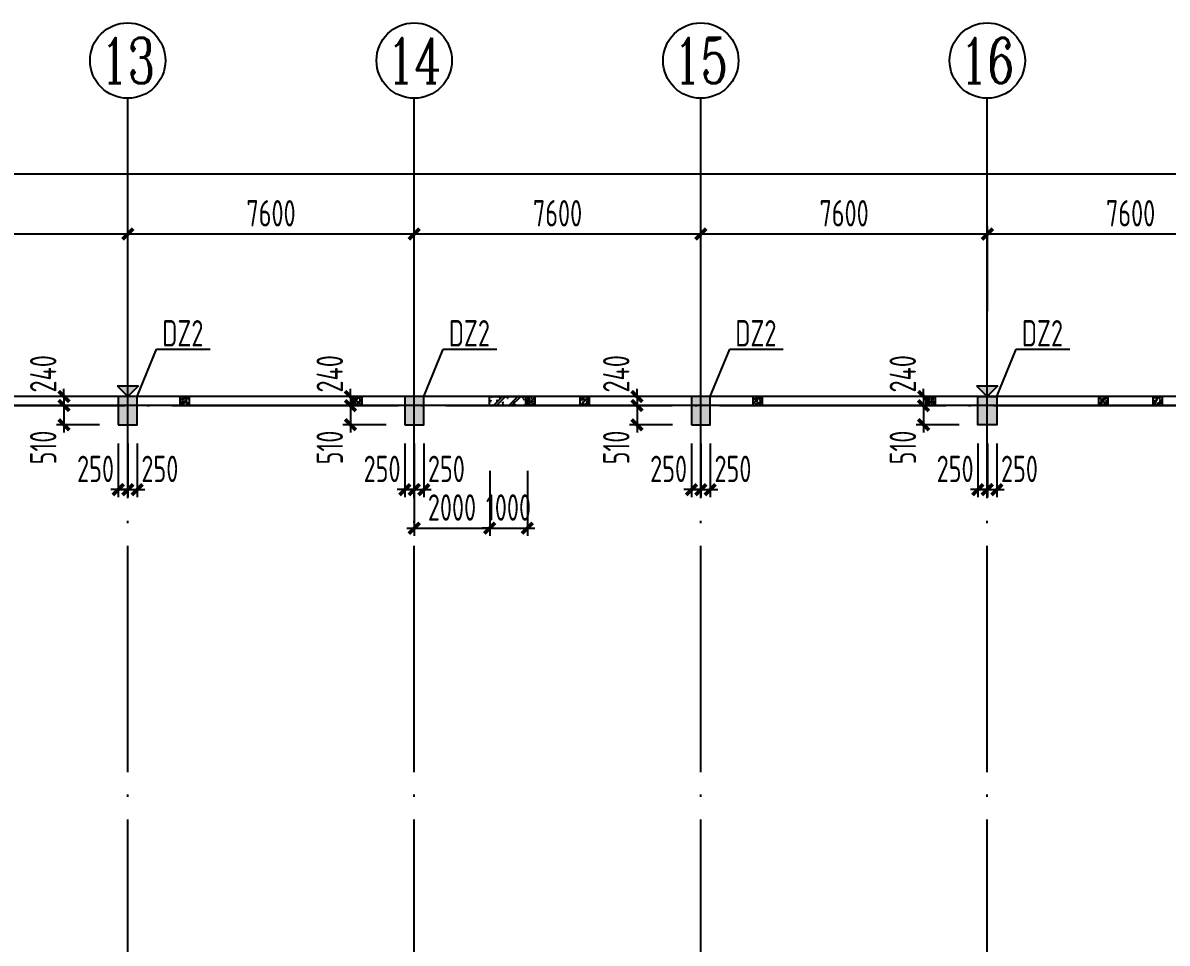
# Model space of a CAD drawing. Extents: x -3102990 to -851544, y -5293060 to -2540151.
# Drawn here: x -2287992 to -2272817, y -2646648 to -2634444 of the extents above; entities that cross this region are included whole.
import ezdxf
from ezdxf.enums import TextEntityAlignment as Align

# ---------------------------------------------------------------- set-up
doc = ezdxf.new("R2010")
doc.units = 0
doc.header["$LTSCALE"] = 1000
doc.header["$PDMODE"] = 1
doc.linetypes.add('DOTE', pattern=[2.42, 2, -0.2, 0.02, -0.2])
doc.layers.get('0').update_dxf_attribs({"linetype": 'CONTINUOUS'})
doc.layers.get('Defpoints').update_dxf_attribs({"linetype": 'CONTINUOUS'})
for name, color, linetype in [('AXIS', 253, 'DOTE'), ('BEAM_CON', 4, 'CONTINUOUS'), ('COLU', 7, 'CONTINUOUS'), ('DIM', 3, 'CONTINUOUS'), ('HATCH', 254, 'CONTINUOUS'), ('NUM', 7, 'CONTINUOUS'), ('TEXT', 7, 'CONTINUOUS')]:
    doc.layers.add(name, color=color, linetype=linetype)
doc.styles.add('TSSD_Axis', font='Complex.shx', dxfattribs={"width": 0.7, "bigfont": 'hztxt.shx'})
doc.styles.add('TSSD_Dimension', font='tssdeng.shx', dxfattribs={"width": 0.7, "bigfont": 'Hztxt.shx'})
doc.styles.add('TSSD_Rein', font='Tssdeng.shx', dxfattribs={"width": 0.75, "bigfont": 'hztxt.shx'})
doc.dimstyles.new('TSSD_200_100', dxfattribs={"dimtxt": 350, "dimasz": 100, "dimexe": 100, "dimexo": 250, "dimgap": 100, "dimtad": 1, "dimdec": 0, "dimlfac": 2, "dimzin": 0, "dimdsep": 46, "dimtxsty": 'TSSD_Dimension', "dimblk": 'ARCHTICK', "dimcen": 0, "dimdle": 100, "dimclrt": 7, "dimadec": 0, "dimazin": 0, "dimtfac": 1, "dimtdec": 0, "dimtix": 1, "dimtmove": 2, "dimatfit": 3, "dimfxl": 1, "dimtolj": 1, "dimtzin": 0, "dimarcsym": 0})

# ---------------------------------------------------------------- blocks, each defined once
blk = doc.blocks.new('ts_axno')
at = {"color": 0, "linetype": 'ByBlock', "lineweight": -2}
blk.add_circle((0, 0), 0.5, dxfattribs=at)
at = {"color": 0, "linetype": 'ByBlock', "lineweight": -2, "style": 'TSSD_Axis', "width": 0.7}
blk.add_attdef('A', text='', height=0.6, dxfattribs=at).set_placement((0, 0), align=Align.MIDDLE_CENTER)
blk = doc.blocks.new('_ArchTick')
at = {"color": 0, "const_width": 0.5}
blk.add_lwpolyline([(-0.71, -0.71), (0.71, 0.71)], dxfattribs=at)
blk = doc.blocks.new('*D1142')
at = {"layer": 'Defpoints', "color": 0, "ltscale": 1.5}
for p in [(-2275201, -2637244), (-2275201, -2638519), (-2271401, -2638519)]:
    blk.add_point(p, dxfattribs=at)
at = {"layer": 'DIM', "color": 0, "lineweight": -2, "ltscale": 1.5}
for p, q in [((-2271301, -2637244), (-2275301, -2637244)), ((-2275201, -2638269), (-2275201, -2637144)), ((-2271401, -2638269), (-2271401, -2637144))]:
    blk.add_line(p, q, dxfattribs=at)
at = {"layer": 'DIM', "color": 0, "lineweight": -2, "ltscale": 1.5, "xscale": 100, "yscale": 100, "zscale": 100, "rotation": 180}
blk.add_blockref('_ArchTick', (-2275201, -2637244), dxfattribs=at)
at = {"layer": 'DIM', "color": 0, "lineweight": -2, "ltscale": 1.5, "xscale": 100, "yscale": 100, "zscale": 100}
blk.add_blockref('_ArchTick', (-2271401, -2637244), dxfattribs=at)
at = {"layer": 'DIM', "color": 7, "ltscale": 1.5, "insert": (-2273301, -2636969), "char_height": 350, "attachment_point": 5, "style": 'TSSD_Dimension'}
blk.add_mtext('\\A1;7600', dxfattribs=at)
blk = doc.blocks.new('*D1143')
at = {"layer": 'Defpoints', "color": 0, "ltscale": 1.5}
for p in [(-2279001, -2637244), (-2279001, -2638519), (-2275201, -2638519)]:
    blk.add_point(p, dxfattribs=at)
at = {"layer": 'DIM', "color": 0, "lineweight": -2, "ltscale": 1.5}
for p, q in [((-2275101, -2637244), (-2279101, -2637244)), ((-2279001, -2638269), (-2279001, -2637144)), ((-2275201, -2638269), (-2275201, -2637144))]:
    blk.add_line(p, q, dxfattribs=at)
at = {"layer": 'DIM', "color": 0, "lineweight": -2, "ltscale": 1.5, "xscale": 100, "yscale": 100, "zscale": 100, "rotation": 180}
blk.add_blockref('_ArchTick', (-2279001, -2637244), dxfattribs=at)
at = {"layer": 'DIM', "color": 0, "lineweight": -2, "ltscale": 1.5, "xscale": 100, "yscale": 100, "zscale": 100}
blk.add_blockref('_ArchTick', (-2275201, -2637244), dxfattribs=at)
at = {"layer": 'DIM', "color": 7, "ltscale": 1.5, "insert": (-2277101, -2636969), "char_height": 350, "attachment_point": 5, "style": 'TSSD_Dimension'}
blk.add_mtext('\\A1;7600', dxfattribs=at)
blk = doc.blocks.new('*D1144')
at = {"layer": 'Defpoints', "color": 0, "ltscale": 1.5}
for p in [(-2282801, -2637244), (-2282801, -2638519), (-2279001, -2638519)]:
    blk.add_point(p, dxfattribs=at)
at = {"layer": 'DIM', "color": 0, "lineweight": -2, "ltscale": 1.5}
for p, q in [((-2278901, -2637244), (-2282901, -2637244)), ((-2282801, -2638269), (-2282801, -2637144)), ((-2279001, -2638269), (-2279001, -2637144))]:
    blk.add_line(p, q, dxfattribs=at)
at = {"layer": 'DIM', "color": 0, "lineweight": -2, "ltscale": 1.5, "xscale": 100, "yscale": 100, "zscale": 100, "rotation": 180}
blk.add_blockref('_ArchTick', (-2282801, -2637244), dxfattribs=at)
at = {"layer": 'DIM', "color": 0, "lineweight": -2, "ltscale": 1.5, "xscale": 100, "yscale": 100, "zscale": 100}
blk.add_blockref('_ArchTick', (-2279001, -2637244), dxfattribs=at)
at = {"layer": 'DIM', "color": 7, "ltscale": 1.5, "insert": (-2280901, -2636969), "char_height": 350, "attachment_point": 5, "style": 'TSSD_Dimension'}
blk.add_mtext('\\A1;7600', dxfattribs=at)
blk = doc.blocks.new('*D1145')
at = {"layer": 'Defpoints', "color": 0, "ltscale": 1.5}
for p in [(-2286601, -2637244), (-2286601, -2638519), (-2282801, -2638519)]:
    blk.add_point(p, dxfattribs=at)
at = {"layer": 'DIM', "color": 0, "lineweight": -2, "ltscale": 1.5}
for p, q in [((-2282701, -2637244), (-2286701, -2637244)), ((-2286601, -2638269), (-2286601, -2637144)), ((-2282801, -2638269), (-2282801, -2637144))]:
    blk.add_line(p, q, dxfattribs=at)
at = {"layer": 'DIM', "color": 0, "lineweight": -2, "ltscale": 1.5, "xscale": 100, "yscale": 100, "zscale": 100, "rotation": 180}
blk.add_blockref('_ArchTick', (-2286601, -2637244), dxfattribs=at)
at = {"layer": 'DIM', "color": 0, "lineweight": -2, "ltscale": 1.5, "xscale": 100, "yscale": 100, "zscale": 100}
blk.add_blockref('_ArchTick', (-2282801, -2637244), dxfattribs=at)
at = {"layer": 'DIM', "color": 7, "ltscale": 1.5, "insert": (-2284701, -2636969), "char_height": 350, "attachment_point": 5, "style": 'TSSD_Dimension'}
blk.add_mtext('\\A1;7600', dxfattribs=at)
blk = doc.blocks.new('*D1146')
at = {"layer": 'Defpoints', "color": 0, "ltscale": 1.5}
for p in [(-2290401, -2637244), (-2290401, -2638519), (-2286601, -2638519)]:
    blk.add_point(p, dxfattribs=at)
at = {"layer": 'DIM', "color": 0, "lineweight": -2, "ltscale": 1.5}
for p, q in [((-2286501, -2637244), (-2290501, -2637244)), ((-2290401, -2638269), (-2290401, -2637144)), ((-2286601, -2638269), (-2286601, -2637144))]:
    blk.add_line(p, q, dxfattribs=at)
at = {"layer": 'DIM', "color": 0, "lineweight": -2, "ltscale": 1.5, "xscale": 100, "yscale": 100, "zscale": 100, "rotation": 180}
blk.add_blockref('_ArchTick', (-2290401, -2637244), dxfattribs=at)
at = {"layer": 'DIM', "color": 0, "lineweight": -2, "ltscale": 1.5, "xscale": 100, "yscale": 100, "zscale": 100}
blk.add_blockref('_ArchTick', (-2286601, -2637244), dxfattribs=at)
at = {"layer": 'DIM', "color": 7, "ltscale": 1.5, "insert": (-2288501, -2636969), "char_height": 350, "attachment_point": 5, "style": 'TSSD_Dimension'}
blk.add_mtext('\\A1;7600', dxfattribs=at)
blk = doc.blocks.new('*D1158')
at = {"layer": 'Defpoints', "color": 0, "ltscale": 1.5}
for p in [(-2256201, -2636444), (-2332201, -2638519), (-2256201, -2638519)]:
    blk.add_point(p, dxfattribs=at)
at = {"layer": 'DIM', "color": 0, "lineweight": -2, "ltscale": 1.5}
for p, q in [((-2332201, -2638269), (-2332201, -2636344)), ((-2256201, -2638269), (-2256201, -2636344)), ((-2332301, -2636444), (-2256101, -2636444))]:
    blk.add_line(p, q, dxfattribs=at)
at = {"layer": 'DIM', "color": 0, "lineweight": -2, "ltscale": 1.5, "xscale": 100, "yscale": 100, "zscale": 100, "rotation": 180}
blk.add_blockref('_ArchTick', (-2332201, -2636444), dxfattribs=at)
at = {"layer": 'DIM', "color": 0, "lineweight": -2, "ltscale": 1.5, "xscale": 100, "yscale": 100, "zscale": 100}
blk.add_blockref('_ArchTick', (-2256201, -2636444), dxfattribs=at)
at = {"layer": 'DIM', "color": 7, "ltscale": 1.5, "insert": (-2294201, -2636169), "char_height": 350, "attachment_point": 5, "style": 'TSSD_Dimension'}
blk.add_mtext('\\A1;152000', dxfattribs=at)
blk = doc.blocks.new('*D1325')
at = {"layer": 'Defpoints', "color": 0, "ltscale": 1.5}
for p in [(-2287447, -2639519), (-2286726, -2639399), (-2286726, -2639519)]:
    blk.add_point(p, dxfattribs=at)
at = {"layer": 'DIM', "color": 0, "lineweight": -2, "ltscale": 1.5}
for p, q in [((-2287447, -2639399), (-2287447, -2639299)), ((-2286976, -2639399), (-2287547, -2639399)), ((-2286976, -2639519), (-2287547, -2639519)), ((-2287447, -2639399), (-2287447, -2639519)), ((-2287447, -2639519), (-2287447, -2639619))]:
    blk.add_line(p, q, dxfattribs=at)
at = {"layer": 'DIM', "color": 0, "lineweight": -2, "ltscale": 1.5, "xscale": 100, "yscale": 100, "zscale": 100}
for p, rotation in [((-2287447, -2639399), 270), ((-2287447, -2639519), 90)]:
    blk.add_blockref('_ArchTick', p, dxfattribs=dict(at, rotation=rotation))
at = {"layer": 'DIM', "color": 7, "ltscale": 1.5, "insert": (-2287722, -2639098), "char_height": 350, "attachment_point": 5, "rotation": 90, "style": 'TSSD_Dimension'}
blk.add_mtext('\\A1;240', dxfattribs=at)
blk = doc.blocks.new('*D1326')
at = {"layer": 'Defpoints', "color": 0, "ltscale": 1.5}
for p in [(-2286726, -2639519), (-2287447, -2639774), (-2286726, -2639774)]:
    blk.add_point(p, dxfattribs=at)
at = {"layer": 'DIM', "color": 0, "lineweight": -2, "ltscale": 1.5}
for p, q in [((-2286976, -2639519), (-2287547, -2639519)), ((-2287447, -2639419), (-2287447, -2639874)), ((-2286976, -2639774), (-2287547, -2639774))]:
    blk.add_line(p, q, dxfattribs=at)
at = {"layer": 'DIM', "color": 0, "lineweight": -2, "ltscale": 1.5, "xscale": 100, "yscale": 100, "zscale": 100}
for p, rotation in [((-2287447, -2639519), 90), ((-2287447, -2639774), 270)]:
    blk.add_blockref('_ArchTick', p, dxfattribs=dict(at, rotation=rotation))
at = {"layer": 'DIM', "color": 7, "ltscale": 1.5, "insert": (-2287722, -2640075), "char_height": 350, "attachment_point": 5, "rotation": 90, "style": 'TSSD_Dimension'}
blk.add_mtext('\\A1;510', dxfattribs=at)
blk = doc.blocks.new('*D1327')
at = {"layer": 'Defpoints', "color": 0, "ltscale": 1.5}
for p in [(-2286726, -2639774), (-2286601, -2639774), (-2286601, -2640634)]:
    blk.add_point(p, dxfattribs=at)
at = {"layer": 'DIM', "color": 0, "lineweight": -2, "ltscale": 1.5}
for p, q in [((-2286726, -2640024), (-2286726, -2640734)), ((-2286601, -2640024), (-2286601, -2640734)), ((-2286726, -2640634), (-2286826, -2640634)), ((-2286726, -2640634), (-2286601, -2640634)), ((-2286601, -2640634), (-2286501, -2640634))]:
    blk.add_line(p, q, dxfattribs=at)
at = {"layer": 'DIM', "color": 0, "lineweight": -2, "ltscale": 1.5, "xscale": 100, "yscale": 100, "zscale": 100}
blk.add_blockref('_ArchTick', (-2286726, -2640634), dxfattribs=at)
at = {"layer": 'DIM', "color": 0, "lineweight": -2, "ltscale": 1.5, "xscale": 100, "yscale": 100, "zscale": 100, "rotation": 180}
blk.add_blockref('_ArchTick', (-2286601, -2640634), dxfattribs=at)
at = {"layer": 'DIM', "color": 7, "ltscale": 1.5, "insert": (-2287028, -2640359), "char_height": 350, "attachment_point": 5, "style": 'TSSD_Dimension'}
blk.add_mtext('\\A1;250', dxfattribs=at)
blk = doc.blocks.new('*D1328')
at = {"layer": 'Defpoints', "color": 0, "ltscale": 1.5}
for p in [(-2286601, -2639774), (-2286476, -2639774), (-2286476, -2640634)]:
    blk.add_point(p, dxfattribs=at)
at = {"layer": 'DIM', "color": 0, "lineweight": -2, "ltscale": 1.5}
for p, q in [((-2286601, -2640024), (-2286601, -2640734)), ((-2286476, -2640024), (-2286476, -2640734)), ((-2286601, -2640634), (-2286701, -2640634)), ((-2286601, -2640634), (-2286476, -2640634)), ((-2286476, -2640634), (-2286376, -2640634))]:
    blk.add_line(p, q, dxfattribs=at)
at = {"layer": 'DIM', "color": 0, "lineweight": -2, "ltscale": 1.5, "xscale": 100, "yscale": 100, "zscale": 100}
blk.add_blockref('_ArchTick', (-2286601, -2640634), dxfattribs=at)
at = {"layer": 'DIM', "color": 0, "lineweight": -2, "ltscale": 1.5, "xscale": 100, "yscale": 100, "zscale": 100, "rotation": 180}
blk.add_blockref('_ArchTick', (-2286476, -2640634), dxfattribs=at)
at = {"layer": 'DIM', "color": 7, "ltscale": 1.5, "insert": (-2286175, -2640359), "char_height": 350, "attachment_point": 5, "style": 'TSSD_Dimension'}
blk.add_mtext('\\A1;250', dxfattribs=at)
blk = doc.blocks.new('*D1333')
at = {"layer": 'Defpoints', "color": 0, "ltscale": 1.5}
for p in [(-2283647, -2639519), (-2282926, -2639399), (-2282926, -2639519)]:
    blk.add_point(p, dxfattribs=at)
at = {"layer": 'DIM', "color": 0, "lineweight": -2, "ltscale": 1.5}
for p, q in [((-2283647, -2639399), (-2283647, -2639299)), ((-2283176, -2639399), (-2283747, -2639399)), ((-2283176, -2639519), (-2283747, -2639519)), ((-2283647, -2639399), (-2283647, -2639519)), ((-2283647, -2639519), (-2283647, -2639619))]:
    blk.add_line(p, q, dxfattribs=at)
at = {"layer": 'DIM', "color": 0, "lineweight": -2, "ltscale": 1.5, "xscale": 100, "yscale": 100, "zscale": 100}
for p, rotation in [((-2283647, -2639399), 270), ((-2283647, -2639519), 90)]:
    blk.add_blockref('_ArchTick', p, dxfattribs=dict(at, rotation=rotation))
at = {"layer": 'DIM', "color": 7, "ltscale": 1.5, "insert": (-2283922, -2639098), "char_height": 350, "attachment_point": 5, "rotation": 90, "style": 'TSSD_Dimension'}
blk.add_mtext('\\A1;240', dxfattribs=at)
blk = doc.blocks.new('*D1334')
at = {"layer": 'Defpoints', "color": 0, "ltscale": 1.5}
for p in [(-2282926, -2639519), (-2283647, -2639774), (-2282926, -2639774)]:
    blk.add_point(p, dxfattribs=at)
at = {"layer": 'DIM', "color": 0, "lineweight": -2, "ltscale": 1.5}
for p, q in [((-2283176, -2639519), (-2283747, -2639519)), ((-2283647, -2639419), (-2283647, -2639874)), ((-2283176, -2639774), (-2283747, -2639774))]:
    blk.add_line(p, q, dxfattribs=at)
at = {"layer": 'DIM', "color": 0, "lineweight": -2, "ltscale": 1.5, "xscale": 100, "yscale": 100, "zscale": 100}
for p, rotation in [((-2283647, -2639519), 90), ((-2283647, -2639774), 270)]:
    blk.add_blockref('_ArchTick', p, dxfattribs=dict(at, rotation=rotation))
at = {"layer": 'DIM', "color": 7, "ltscale": 1.5, "insert": (-2283922, -2640075), "char_height": 350, "attachment_point": 5, "rotation": 90, "style": 'TSSD_Dimension'}
blk.add_mtext('\\A1;510', dxfattribs=at)
blk = doc.blocks.new('*D1335')
at = {"layer": 'Defpoints', "color": 0, "ltscale": 1.5}
for p in [(-2282926, -2639774), (-2282801, -2639774), (-2282801, -2640634)]:
    blk.add_point(p, dxfattribs=at)
at = {"layer": 'DIM', "color": 0, "lineweight": -2, "ltscale": 1.5}
for p, q in [((-2282926, -2640024), (-2282926, -2640734)), ((-2282801, -2640024), (-2282801, -2640734)), ((-2282926, -2640634), (-2283026, -2640634)), ((-2282926, -2640634), (-2282801, -2640634)), ((-2282801, -2640634), (-2282701, -2640634))]:
    blk.add_line(p, q, dxfattribs=at)
at = {"layer": 'DIM', "color": 0, "lineweight": -2, "ltscale": 1.5, "xscale": 100, "yscale": 100, "zscale": 100}
blk.add_blockref('_ArchTick', (-2282926, -2640634), dxfattribs=at)
at = {"layer": 'DIM', "color": 0, "lineweight": -2, "ltscale": 1.5, "xscale": 100, "yscale": 100, "zscale": 100, "rotation": 180}
blk.add_blockref('_ArchTick', (-2282801, -2640634), dxfattribs=at)
at = {"layer": 'DIM', "color": 7, "ltscale": 1.5, "insert": (-2283228, -2640359), "char_height": 350, "attachment_point": 5, "style": 'TSSD_Dimension'}
blk.add_mtext('\\A1;250', dxfattribs=at)
blk = doc.blocks.new('*D1336')
at = {"layer": 'Defpoints', "color": 0, "ltscale": 1.5}
for p in [(-2282801, -2639774), (-2282676, -2639774), (-2282676, -2640634)]:
    blk.add_point(p, dxfattribs=at)
at = {"layer": 'DIM', "color": 0, "lineweight": -2, "ltscale": 1.5}
for p, q in [((-2282801, -2640024), (-2282801, -2640734)), ((-2282676, -2640024), (-2282676, -2640734)), ((-2282801, -2640634), (-2282901, -2640634)), ((-2282801, -2640634), (-2282676, -2640634)), ((-2282676, -2640634), (-2282576, -2640634))]:
    blk.add_line(p, q, dxfattribs=at)
at = {"layer": 'DIM', "color": 0, "lineweight": -2, "ltscale": 1.5, "xscale": 100, "yscale": 100, "zscale": 100}
blk.add_blockref('_ArchTick', (-2282801, -2640634), dxfattribs=at)
at = {"layer": 'DIM', "color": 0, "lineweight": -2, "ltscale": 1.5, "xscale": 100, "yscale": 100, "zscale": 100, "rotation": 180}
blk.add_blockref('_ArchTick', (-2282676, -2640634), dxfattribs=at)
at = {"layer": 'DIM', "color": 7, "ltscale": 1.5, "insert": (-2282375, -2640359), "char_height": 350, "attachment_point": 5, "style": 'TSSD_Dimension'}
blk.add_mtext('\\A1;250', dxfattribs=at)
blk = doc.blocks.new('*D1341')
at = {"layer": 'Defpoints', "color": 0, "ltscale": 1.5}
for p in [(-2279847, -2639519), (-2279126, -2639399), (-2279126, -2639519)]:
    blk.add_point(p, dxfattribs=at)
at = {"layer": 'DIM', "color": 0, "lineweight": -2, "ltscale": 1.5}
for p, q in [((-2279847, -2639399), (-2279847, -2639299)), ((-2279376, -2639399), (-2279947, -2639399)), ((-2279376, -2639519), (-2279947, -2639519)), ((-2279847, -2639399), (-2279847, -2639519)), ((-2279847, -2639519), (-2279847, -2639619))]:
    blk.add_line(p, q, dxfattribs=at)
at = {"layer": 'DIM', "color": 0, "lineweight": -2, "ltscale": 1.5, "xscale": 100, "yscale": 100, "zscale": 100}
for p, rotation in [((-2279847, -2639399), 270), ((-2279847, -2639519), 90)]:
    blk.add_blockref('_ArchTick', p, dxfattribs=dict(at, rotation=rotation))
at = {"layer": 'DIM', "color": 7, "ltscale": 1.5, "insert": (-2280122, -2639098), "char_height": 350, "attachment_point": 5, "rotation": 90, "style": 'TSSD_Dimension'}
blk.add_mtext('\\A1;240', dxfattribs=at)
blk = doc.blocks.new('*D1342')
at = {"layer": 'Defpoints', "color": 0, "ltscale": 1.5}
for p in [(-2279126, -2639519), (-2279847, -2639774), (-2279126, -2639774)]:
    blk.add_point(p, dxfattribs=at)
at = {"layer": 'DIM', "color": 0, "lineweight": -2, "ltscale": 1.5}
for p, q in [((-2279376, -2639519), (-2279947, -2639519)), ((-2279847, -2639419), (-2279847, -2639874)), ((-2279376, -2639774), (-2279947, -2639774))]:
    blk.add_line(p, q, dxfattribs=at)
at = {"layer": 'DIM', "color": 0, "lineweight": -2, "ltscale": 1.5, "xscale": 100, "yscale": 100, "zscale": 100}
for p, rotation in [((-2279847, -2639519), 90), ((-2279847, -2639774), 270)]:
    blk.add_blockref('_ArchTick', p, dxfattribs=dict(at, rotation=rotation))
at = {"layer": 'DIM', "color": 7, "ltscale": 1.5, "insert": (-2280122, -2640075), "char_height": 350, "attachment_point": 5, "rotation": 90, "style": 'TSSD_Dimension'}
blk.add_mtext('\\A1;510', dxfattribs=at)
blk = doc.blocks.new('*D1343')
at = {"layer": 'Defpoints', "color": 0, "ltscale": 1.5}
for p in [(-2279126, -2639774), (-2279001, -2639774), (-2279001, -2640634)]:
    blk.add_point(p, dxfattribs=at)
at = {"layer": 'DIM', "color": 0, "lineweight": -2, "ltscale": 1.5}
for p, q in [((-2279126, -2640024), (-2279126, -2640734)), ((-2279001, -2640024), (-2279001, -2640734)), ((-2279126, -2640634), (-2279226, -2640634)), ((-2279126, -2640634), (-2279001, -2640634)), ((-2279001, -2640634), (-2278901, -2640634))]:
    blk.add_line(p, q, dxfattribs=at)
at = {"layer": 'DIM', "color": 0, "lineweight": -2, "ltscale": 1.5, "xscale": 100, "yscale": 100, "zscale": 100}
blk.add_blockref('_ArchTick', (-2279126, -2640634), dxfattribs=at)
at = {"layer": 'DIM', "color": 0, "lineweight": -2, "ltscale": 1.5, "xscale": 100, "yscale": 100, "zscale": 100, "rotation": 180}
blk.add_blockref('_ArchTick', (-2279001, -2640634), dxfattribs=at)
at = {"layer": 'DIM', "color": 7, "ltscale": 1.5, "insert": (-2279428, -2640359), "char_height": 350, "attachment_point": 5, "style": 'TSSD_Dimension'}
blk.add_mtext('\\A1;250', dxfattribs=at)
blk = doc.blocks.new('*D1344')
at = {"layer": 'Defpoints', "color": 0, "ltscale": 1.5}
for p in [(-2279001, -2639774), (-2278876, -2639774), (-2278876, -2640634)]:
    blk.add_point(p, dxfattribs=at)
at = {"layer": 'DIM', "color": 0, "lineweight": -2, "ltscale": 1.5}
for p, q in [((-2279001, -2640024), (-2279001, -2640734)), ((-2278876, -2640024), (-2278876, -2640734)), ((-2279001, -2640634), (-2279101, -2640634)), ((-2279001, -2640634), (-2278876, -2640634)), ((-2278876, -2640634), (-2278776, -2640634))]:
    blk.add_line(p, q, dxfattribs=at)
at = {"layer": 'DIM', "color": 0, "lineweight": -2, "ltscale": 1.5, "xscale": 100, "yscale": 100, "zscale": 100}
blk.add_blockref('_ArchTick', (-2279001, -2640634), dxfattribs=at)
at = {"layer": 'DIM', "color": 0, "lineweight": -2, "ltscale": 1.5, "xscale": 100, "yscale": 100, "zscale": 100, "rotation": 180}
blk.add_blockref('_ArchTick', (-2278876, -2640634), dxfattribs=at)
at = {"layer": 'DIM', "color": 7, "ltscale": 1.5, "insert": (-2278575, -2640359), "char_height": 350, "attachment_point": 5, "style": 'TSSD_Dimension'}
blk.add_mtext('\\A1;250', dxfattribs=at)
blk = doc.blocks.new('*D1349')
at = {"layer": 'Defpoints', "color": 0, "ltscale": 1.5}
for p in [(-2276047, -2639519), (-2275326, -2639399), (-2275326, -2639519)]:
    blk.add_point(p, dxfattribs=at)
at = {"layer": 'DIM', "color": 0, "lineweight": -2, "ltscale": 1.5}
for p, q in [((-2276047, -2639399), (-2276047, -2639299)), ((-2275576, -2639399), (-2276147, -2639399)), ((-2275576, -2639519), (-2276147, -2639519)), ((-2276047, -2639399), (-2276047, -2639519)), ((-2276047, -2639519), (-2276047, -2639619))]:
    blk.add_line(p, q, dxfattribs=at)
at = {"layer": 'DIM', "color": 0, "lineweight": -2, "ltscale": 1.5, "xscale": 100, "yscale": 100, "zscale": 100}
for p, rotation in [((-2276047, -2639399), 270), ((-2276047, -2639519), 90)]:
    blk.add_blockref('_ArchTick', p, dxfattribs=dict(at, rotation=rotation))
at = {"layer": 'DIM', "color": 7, "ltscale": 1.5, "insert": (-2276322, -2639098), "char_height": 350, "attachment_point": 5, "rotation": 90, "style": 'TSSD_Dimension'}
blk.add_mtext('\\A1;240', dxfattribs=at)
blk = doc.blocks.new('*D1350')
at = {"layer": 'Defpoints', "color": 0, "ltscale": 1.5}
for p in [(-2275326, -2639519), (-2276047, -2639774), (-2275326, -2639774)]:
    blk.add_point(p, dxfattribs=at)
at = {"layer": 'DIM', "color": 0, "lineweight": -2, "ltscale": 1.5}
for p, q in [((-2275576, -2639519), (-2276147, -2639519)), ((-2276047, -2639419), (-2276047, -2639874)), ((-2275576, -2639774), (-2276147, -2639774))]:
    blk.add_line(p, q, dxfattribs=at)
at = {"layer": 'DIM', "color": 0, "lineweight": -2, "ltscale": 1.5, "xscale": 100, "yscale": 100, "zscale": 100}
for p, rotation in [((-2276047, -2639519), 90), ((-2276047, -2639774), 270)]:
    blk.add_blockref('_ArchTick', p, dxfattribs=dict(at, rotation=rotation))
at = {"layer": 'DIM', "color": 7, "ltscale": 1.5, "insert": (-2276322, -2640075), "char_height": 350, "attachment_point": 5, "rotation": 90, "style": 'TSSD_Dimension'}
blk.add_mtext('\\A1;510', dxfattribs=at)
blk = doc.blocks.new('*D1351')
at = {"layer": 'Defpoints', "color": 0, "ltscale": 1.5}
for p in [(-2275326, -2639774), (-2275201, -2639774), (-2275201, -2640634)]:
    blk.add_point(p, dxfattribs=at)
at = {"layer": 'DIM', "color": 0, "lineweight": -2, "ltscale": 1.5}
for p, q in [((-2275326, -2640024), (-2275326, -2640734)), ((-2275201, -2640024), (-2275201, -2640734)), ((-2275326, -2640634), (-2275426, -2640634)), ((-2275326, -2640634), (-2275201, -2640634)), ((-2275201, -2640634), (-2275101, -2640634))]:
    blk.add_line(p, q, dxfattribs=at)
at = {"layer": 'DIM', "color": 0, "lineweight": -2, "ltscale": 1.5, "xscale": 100, "yscale": 100, "zscale": 100}
blk.add_blockref('_ArchTick', (-2275326, -2640634), dxfattribs=at)
at = {"layer": 'DIM', "color": 0, "lineweight": -2, "ltscale": 1.5, "xscale": 100, "yscale": 100, "zscale": 100, "rotation": 180}
blk.add_blockref('_ArchTick', (-2275201, -2640634), dxfattribs=at)
at = {"layer": 'DIM', "color": 7, "ltscale": 1.5, "insert": (-2275628, -2640359), "char_height": 350, "attachment_point": 5, "style": 'TSSD_Dimension'}
blk.add_mtext('\\A1;250', dxfattribs=at)
blk = doc.blocks.new('*D1352')
at = {"layer": 'Defpoints', "color": 0, "ltscale": 1.5}
for p in [(-2275201, -2639774), (-2275076, -2639774), (-2275076, -2640634)]:
    blk.add_point(p, dxfattribs=at)
at = {"layer": 'DIM', "color": 0, "lineweight": -2, "ltscale": 1.5}
for p, q in [((-2275201, -2640024), (-2275201, -2640734)), ((-2275076, -2640024), (-2275076, -2640734)), ((-2275201, -2640634), (-2275301, -2640634)), ((-2275201, -2640634), (-2275076, -2640634)), ((-2275076, -2640634), (-2274976, -2640634))]:
    blk.add_line(p, q, dxfattribs=at)
at = {"layer": 'DIM', "color": 0, "lineweight": -2, "ltscale": 1.5, "xscale": 100, "yscale": 100, "zscale": 100}
blk.add_blockref('_ArchTick', (-2275201, -2640634), dxfattribs=at)
at = {"layer": 'DIM', "color": 0, "lineweight": -2, "ltscale": 1.5, "xscale": 100, "yscale": 100, "zscale": 100, "rotation": 180}
blk.add_blockref('_ArchTick', (-2275076, -2640634), dxfattribs=at)
at = {"layer": 'DIM', "color": 7, "ltscale": 1.5, "insert": (-2274775, -2640359), "char_height": 350, "attachment_point": 5, "style": 'TSSD_Dimension'}
blk.add_mtext('\\A1;250', dxfattribs=at)
blk = doc.blocks.new('*D2325')
at = {"layer": 'Defpoints', "color": 0, "ltscale": 1.5}
for p in [(-2282801, -2640136), (-2281801, -2640136), (-2281801, -2641146)]:
    blk.add_point(p, dxfattribs=at)
at = {"layer": 'DIM', "color": 0, "lineweight": -2, "ltscale": 1.5}
for p, q in [((-2282801, -2640386), (-2282801, -2641246)), ((-2281801, -2640386), (-2281801, -2641246)), ((-2282901, -2641146), (-2281701, -2641146))]:
    blk.add_line(p, q, dxfattribs=at)
at = {"layer": 'DIM', "color": 0, "lineweight": -2, "ltscale": 1.5, "xscale": 100, "yscale": 100, "zscale": 100, "rotation": 180}
blk.add_blockref('_ArchTick', (-2282801, -2641146), dxfattribs=at)
at = {"layer": 'DIM', "color": 0, "lineweight": -2, "ltscale": 1.5, "xscale": 100, "yscale": 100, "zscale": 100}
blk.add_blockref('_ArchTick', (-2281801, -2641146), dxfattribs=at)
at = {"layer": 'DIM', "color": 7, "ltscale": 1.5, "insert": (-2282301, -2640871), "char_height": 350, "attachment_point": 5, "style": 'TSSD_Dimension'}
blk.add_mtext('\\A1;2000', dxfattribs=at)
blk = doc.blocks.new('*D2326')
at = {"layer": 'Defpoints', "color": 0, "ltscale": 1.5}
for p in [(-2281801, -2640136), (-2281301, -2640136), (-2281301, -2641146)]:
    blk.add_point(p, dxfattribs=at)
at = {"layer": 'DIM', "color": 0, "lineweight": -2, "ltscale": 1.5}
for p, q in [((-2281801, -2640386), (-2281801, -2641246)), ((-2281301, -2640386), (-2281301, -2641246)), ((-2281801, -2641146), (-2281901, -2641146)), ((-2281801, -2641146), (-2281301, -2641146)), ((-2281301, -2641146), (-2281201, -2641146))]:
    blk.add_line(p, q, dxfattribs=at)
at = {"layer": 'DIM', "color": 0, "lineweight": -2, "ltscale": 1.5, "xscale": 100, "yscale": 100, "zscale": 100}
blk.add_blockref('_ArchTick', (-2281801, -2641146), dxfattribs=at)
at = {"layer": 'DIM', "color": 0, "lineweight": -2, "ltscale": 1.5, "xscale": 100, "yscale": 100, "zscale": 100, "rotation": 180}
blk.add_blockref('_ArchTick', (-2281301, -2641146), dxfattribs=at)
at = {"layer": 'DIM', "color": 7, "ltscale": 1.5, "insert": (-2281551, -2640871), "char_height": 350, "attachment_point": 5, "style": 'TSSD_Dimension'}
blk.add_mtext('\\A1;1000', dxfattribs=at)
blk = doc.blocks.new('A$C728275D6')
at = {"ltscale": 1.5}
blk.add_hatch(color=256, dxfattribs=at).paths.add_polyline_path([(-153, 49), (130, 49), (-11, -92)])
for p, q in [((-153, 49), (-11, -92)), ((-153, 49), (130, 49)), ((130, 49), (-11, -92))]:
    blk.add_line(p, q, dxfattribs=at)
blk = doc.blocks.new('A$C08C432BE')
at = {"layer": 'HATCH', "ltscale": 1.5}
h = blk.add_hatch(dxfattribs=at)
h.set_pattern_fill('ARMORED', color=256, scale=10, style=0)
h.set_pattern_definition([(50, (2321063.67, 2681626.08), (71.7260183, -6.2752135), [7.5, -82.5]), (355, (2321063.67, 2681626.08), (-13.8751334, 75.2192134), [6, -66]), (100.4514, (2321069.646, 2681625.554), (57.8509382, 68.9439542), [6.374019, -70.1142112]), (46.1842, (2321063.67, 2681646.08), (106.7241049, -16.5519014), [11.25, -123.75]), (96.6356, (2321072.56, 2681644.7), (93.4662706, 97.411787), [9.5610288, -105.1713]), (351.1842, (2321063.67, 2681646.08), (93.4661945, 97.41186), [9, -99]), (21, (2321073.67, 2681641.08), (59.6907052, -40.2618891), [7.5, -82.5]), (326, (2321073.67, 2681641.08), (24.3315332, 72.5150045), [6, -66]), (71.4514, (2321078.64, 2681637.72), (84.0222629, 32.2530497), [6.374019, -70.1142112]), (37.5, (2321063.669, 2681626.077), (1.21598553, 33.28938538), [0, -65.2, 0, -67, 0, -66.25]), (7.5, (2321063.67, 2681626.077), (26.30695374, 39.4411712), [0, -38.2, 0, -63.7, 0, -25.25]), (327.5, (2321041.369, 2681626.077), (53.38224362, -2.25548717), [0, -25, 0, -78, 0, -103.5]), (317.5, (2321031.37, 2681626.077), (58.31861693, 10.01049823), [0, -32.5, 0, -51.8, 0, -73.5]), (45, (2321063.67, 2681626.077), (-35.35533906, 35.35533906), [])])
h.paths.add_polyline_path([(-79, 92), (41, 92), (41, -28), (-79, -28)])
at = {"layer": 'COLU'}
blk.add_lwpolyline([(-79, 92), (41, 92), (41, -28), (-79, -28)], close=True, dxfattribs=at)

msp = doc.modelspace()

# ---------------------------------------------------------------- hatches: boundary and pattern name
at = {"layer": 'COLU', "ltscale": 1.5}
h = msp.add_hatch(color=256, dxfattribs=at)
h.paths.add_polyline_path([(-2256081.43, -2641356.35), (-2256456.43, -2641356.35), (-2256456.43, -2641581.35), (-2256081.43, -2641581.35)])
h.paths.add_polyline_path([(-2256081.43, -2645656.35), (-2256456.43, -2645656.35), (-2256456.43, -2645881.35), (-2256081.43, -2645881.35)])
h.paths.add_polyline_path([(-2256081.43, -2639773.85), (-2256381.43, -2639773.85), (-2256381.43, -2639398.85), (-2256081.43, -2639398.85)])
h.paths.add_polyline_path([(-2256081.43, -2649956.35), (-2256456.43, -2649956.35), (-2256456.43, -2650181.35), (-2256081.43, -2650181.35)])
h.paths.add_polyline_path([(-2256081.43, -2654013.85), (-2256381.43, -2654013.85), (-2256381.43, -2654388.85), (-2256081.43, -2654388.85)])
h.paths.add_polyline_path([(-2275326.43, -2654013.85), (-2275076.43, -2654013.85), (-2275076.43, -2654388.85), (-2275326.43, -2654388.85)])
h.paths.add_polyline_path([(-2259526.43, -2639773.85), (-2259276.43, -2639773.85), (-2259276.43, -2639398.85), (-2259526.43, -2639398.85)])
h.paths.add_polyline_path([(-2259526.43, -2654013.85), (-2259276.43, -2654013.85), (-2259276.43, -2654388.85), (-2259526.43, -2654388.85)])
h.paths.add_polyline_path([(-2263926.43, -2639773.85), (-2263676.43, -2639773.85), (-2263676.43, -2639398.85), (-2263926.43, -2639398.85)])
h.paths.add_polyline_path([(-2263926.43, -2654013.85), (-2263676.43, -2654013.85), (-2263676.43, -2654388.85), (-2263926.43, -2654388.85)])
h.paths.add_polyline_path([(-2267726.43, -2639773.85), (-2267476.43, -2639773.85), (-2267476.43, -2639398.85), (-2267726.43, -2639398.85)])
h.paths.add_polyline_path([(-2267726.43, -2654013.85), (-2267476.43, -2654013.85), (-2267476.43, -2654388.85), (-2267726.43, -2654388.85)])
h.paths.add_polyline_path([(-2271526.43, -2639773.85), (-2271276.43, -2639773.85), (-2271276.43, -2639398.85), (-2271526.43, -2639398.85)])
h.paths.add_polyline_path([(-2271526.43, -2654013.85), (-2271276.43, -2654013.85), (-2271276.43, -2654388.85), (-2271526.43, -2654388.85)])
h.paths.add_polyline_path([(-2275326.43, -2639398.85), (-2275076.43, -2639398.85), (-2275076.43, -2639773.85), (-2275326.43, -2639773.85)])
h.paths.add_polyline_path([(-2279126.43, -2639773.85), (-2278876.43, -2639773.85), (-2278876.43, -2639398.85), (-2279126.43, -2639398.85)])
h.paths.add_polyline_path([(-2279126.43, -2654013.85), (-2278876.43, -2654013.85), (-2278876.43, -2654388.85), (-2279126.43, -2654388.85)])
h.paths.add_polyline_path([(-2282926.43, -2639773.85), (-2282676.43, -2639773.85), (-2282676.43, -2639398.85), (-2282926.43, -2639398.85)])
h.paths.add_polyline_path([(-2282926.43, -2654013.85), (-2282676.43, -2654013.85), (-2282676.43, -2654388.85), (-2282926.43, -2654388.85)])
h.paths.add_polyline_path([(-2286726.43, -2639773.85), (-2286476.43, -2639773.85), (-2286476.43, -2639398.85), (-2286726.43, -2639398.85)])
h.paths.add_polyline_path([(-2286726.43, -2654013.85), (-2286476.43, -2654013.85), (-2286476.43, -2654388.85), (-2286726.43, -2654388.85)])
h.paths.add_polyline_path([(-2290526.43, -2639773.85), (-2290276.43, -2639773.85), (-2290276.43, -2639398.85), (-2290526.43, -2639398.85)])
h.paths.add_polyline_path([(-2290526.43, -2654013.85), (-2290276.43, -2654013.85), (-2290276.43, -2654388.85), (-2290526.43, -2654388.85)])
h.paths.add_polyline_path([(-2294326.43, -2639773.85), (-2294076.43, -2639773.85), (-2294076.43, -2639398.85), (-2294326.43, -2639398.85)])
h.paths.add_polyline_path([(-2294326.43, -2654013.85), (-2294076.43, -2654013.85), (-2294076.43, -2654388.85), (-2294326.43, -2654388.85)])
h.paths.add_polyline_path([(-2298126.43, -2639773.85), (-2297876.43, -2639773.85), (-2297876.43, -2639398.85), (-2298126.43, -2639398.85)])
h.paths.add_polyline_path([(-2298126.43, -2654013.85), (-2297876.43, -2654013.85), (-2297876.43, -2654388.85), (-2298126.43, -2654388.85)])
h.paths.add_polyline_path([(-2301926.43, -2639773.85), (-2301676.43, -2639773.85), (-2301676.43, -2639398.85), (-2301926.43, -2639398.85)])
h.paths.add_polyline_path([(-2301926.43, -2654013.85), (-2301676.43, -2654013.85), (-2301676.43, -2654388.85), (-2301926.43, -2654388.85)])
h.paths.add_polyline_path([(-2305726.43, -2639773.85), (-2305476.43, -2639773.85), (-2305476.43, -2639398.85), (-2305726.43, -2639398.85)])
h.paths.add_polyline_path([(-2305726.43, -2654013.85), (-2305476.43, -2654013.85), (-2305476.43, -2654388.85), (-2305726.43, -2654388.85)])
h.paths.add_polyline_path([(-2309526.43, -2639773.85), (-2309276.43, -2639773.85), (-2309276.43, -2639398.85), (-2309526.43, -2639398.85)])
h.paths.add_polyline_path([(-2309526.43, -2654013.85), (-2309276.43, -2654013.85), (-2309276.43, -2654388.85), (-2309526.43, -2654388.85)])
h.paths.add_polyline_path([(-2313326.43, -2639773.85), (-2313076.43, -2639773.85), (-2313076.43, -2639398.85), (-2313326.43, -2639398.85)])
h.paths.add_polyline_path([(-2313326.43, -2654013.85), (-2313076.43, -2654013.85), (-2313076.43, -2654388.85), (-2313326.43, -2654388.85)])
h.paths.add_polyline_path([(-2317126.43, -2639773.85), (-2316876.43, -2639773.85), (-2316876.43, -2639398.85), (-2317126.43, -2639398.85)])
h.paths.add_polyline_path([(-2317126.43, -2654013.85), (-2316876.43, -2654013.85), (-2316876.43, -2654388.85), (-2317126.43, -2654388.85)])
h.paths.add_polyline_path([(-2320926.43, -2639773.85), (-2320676.43, -2639773.85), (-2320676.43, -2639398.85), (-2320926.43, -2639398.85)])
h.paths.add_polyline_path([(-2320926.43, -2654013.85), (-2320676.43, -2654013.85), (-2320676.43, -2654388.85), (-2320926.43, -2654388.85)])
h.paths.add_polyline_path([(-2324726.43, -2639773.85), (-2324476.43, -2639773.85), (-2324476.43, -2639398.85), (-2324726.43, -2639398.85)])
h.paths.add_polyline_path([(-2324726.43, -2654013.85), (-2324476.43, -2654013.85), (-2324476.43, -2654388.85), (-2324726.43, -2654388.85)])
h.paths.add_polyline_path([(-2328526.43, -2639773.85), (-2328276.43, -2639773.85), (-2328276.43, -2639398.85), (-2328526.43, -2639398.85)])
h.paths.add_polyline_path([(-2328526.43, -2654013.85), (-2328276.43, -2654013.85), (-2328276.43, -2654388.85), (-2328526.43, -2654388.85)])
at = {"layer": 'HATCH', "ltscale": 1.5}
h = msp.add_hatch(dxfattribs=at)
h.set_pattern_fill('SECOND_CONCRETE', color=256, scale=15, style=0)
h.set_pattern_definition([(50, (26600, 0), (107.5890274, -9.4128202), [11.25, -123.75]), (355, (26600, 0), (-20.8127, 112.82882), [9, -99]), (100.4514, (26608.97, -0.78), (86.7764073, 103.4159313), [9.5610285, -105.1713168]), (46.1842, (26600, 30), (160.0861573, -24.827852), [16.875, -185.625]), (96.6356, (26613.34, 27.93), (140.199406, 146.1176806), [14.341543, -157.75695]), (351.1842, (26600, 30), (140.199292, 146.11779), [13.5, -148.5]), (21, (26615, 22.5), (89.5360578, -60.3928336), [11.25, -123.75]), (326, (26615, 22.5), (36.4972998, 108.7725068), [9, -99]), (71.4514, (26622.46, 17.47), (126.0333943, 48.3795745), [9.5610285, -105.1713168]), (45, (26600, 0), (-101.0278814, 101.0278814), []), (45, (26637.35, 0), (-101.0278814, 101.0278814), [])])
h.paths.add_polyline_path([(-2281801.43, -2639398.85), (-2281301.43, -2639398.85), (-2281301.43, -2639518.85), (-2281801.43, -2639518.85)])

# ---------------------------------------------------------------- linework, layer by layer
at = {"layer": 'AXIS', "ltscale": 1.5}
for p, q in [((-2286601.43, -2655268.85), (-2286601.43, -2638518.85)), ((-2282801.43, -2655268.85), (-2282801.43, -2638518.85)), ((-2279001.43, -2655268.85), (-2279001.43, -2638518.85)), ((-2275201.43, -2655268.85), (-2275201.43, -2638518.85)), ((-2333201.43, -2639518.85), (-2255201.43, -2639518.85))]:
    msp.add_line(p, q, dxfattribs=at)
at = {"layer": 'BEAM_CON'}
for points in [[(-2331971.43, -2654388.85), (-2256081.43, -2654388.85), (-2256081.43, -2639398.85), (-2331971.43, -2639398.85)], [(-2331971.43, -2654268.85), (-2256201.43, -2654268.85), (-2256201.43, -2639518.85), (-2331971.43, -2639518.85)]]:
    msp.add_lwpolyline(points, dxfattribs=at)
at = {"layer": 'COLU', "ltscale": 1.5}
for points in [[(-2286726.43, -2639773.85), (-2286476.43, -2639773.85), (-2286476.43, -2639398.85), (-2286726.43, -2639398.85)], [(-2282926.43, -2639773.85), (-2282676.43, -2639773.85), (-2282676.43, -2639398.85), (-2282926.43, -2639398.85)], [(-2279126.43, -2639773.85), (-2278876.43, -2639773.85), (-2278876.43, -2639398.85), (-2279126.43, -2639398.85)], [(-2275326.43, -2639398.85), (-2275076.43, -2639398.85), (-2275076.43, -2639773.85), (-2275326.43, -2639773.85)]]:
    msp.add_lwpolyline(points, close=True, dxfattribs=at)
at = {"layer": 'COLU'}
msp.add_lwpolyline([(-2281801.43, -2639398.85), (-2281301.43, -2639398.85), (-2281301.43, -2639518.85), (-2281801.43, -2639518.85)], close=True, dxfattribs=at)
at = {"layer": 'NUM', "ltscale": 1.5}
for p, q in [((-2286601.43, -2638518.85), (-2286601.43, -2635443.85)), ((-2282801.43, -2638518.85), (-2282801.43, -2635443.85)), ((-2279001.43, -2638518.85), (-2279001.43, -2635443.85)), ((-2275201.43, -2638518.85), (-2275201.43, -2635443.85))]:
    msp.add_line(p, q, dxfattribs=at)
at = {"layer": 'NUM'}
for p, q in [((-2286476.43, -2639398.85), (-2286217.61, -2638770.25)), ((-2286217.61, -2638770.25), (-2285508.15, -2638770.25)), ((-2282676.43, -2639398.85), (-2282417.61, -2638770.25)), ((-2282417.61, -2638770.25), (-2281708.15, -2638770.25)), ((-2278876.43, -2639398.85), (-2278617.61, -2638770.25)), ((-2278617.61, -2638770.25), (-2277908.15, -2638770.25)), ((-2275076.43, -2639398.85), (-2274817.61, -2638770.25)), ((-2274817.61, -2638770.25), (-2274108.15, -2638770.25))]:
    msp.add_line(p, q, dxfattribs=at)

# ---------------------------------------------------------------- block references
at = {"ltscale": 1.5}
for name, p in [('A$C728275D6', (-2286590.08, -2639306.44)), ('A$C728275D6', (-2275190.08, -2639306.44)), ('A$C08C432BE', (-2285828.8, -2639491.29)), ('A$C08C432BE', (-2283535.47, -2639491.29)), ('A$C08C432BE', (-2281242.13, -2639491.29)), ('A$C08C432BE', (-2280522.13, -2639491.29)), ('A$C08C432BE', (-2278228.8, -2639491.29)), ('A$C08C432BE', (-2275935.47, -2639491.29)), ('A$C08C432BE', (-2273642.13, -2639491.29)), ('A$C08C432BE', (-2272922.13, -2639491.29))]:
    msp.add_blockref(name, p, dxfattribs=at)
at = {"layer": 'NUM'}
ref = msp.add_blockref('ts_axno', (-2286601.43, -2634943.85), dxfattribs=dict(at, xscale=1000, yscale=1000, zscale=1000))
ref.add_attrib('13', '13', dxfattribs={"height": 600, "style": 'TSSD_Axis', "width": 0.7}).set_placement((-2286601.43, -2634943.85), align=Align.MIDDLE_CENTER)
ref = msp.add_blockref('ts_axno', (-2282801.43, -2634943.85), dxfattribs=dict(at, xscale=1000, yscale=1000, zscale=1000))
ref.add_attrib('14', '14', dxfattribs={"height": 600, "style": 'TSSD_Axis', "width": 0.7}).set_placement((-2282801.43, -2634943.85), align=Align.MIDDLE_CENTER)
ref = msp.add_blockref('ts_axno', (-2279001.43, -2634943.85), dxfattribs=dict(at, xscale=1000, yscale=1000, zscale=1000))
ref.add_attrib('15', '15', dxfattribs={"height": 600, "style": 'TSSD_Axis', "width": 0.7}).set_placement((-2279001.43, -2634943.85), align=Align.MIDDLE_CENTER)
ref = msp.add_blockref('ts_axno', (-2275201.43, -2634943.85), dxfattribs=dict(at, xscale=1000, yscale=1000, zscale=1000))
ref.add_attrib('16', '16', dxfattribs={"height": 600, "style": 'TSSD_Axis', "width": 0.7}).set_placement((-2275201.43, -2634943.85), align=Align.MIDDLE_CENTER)

# ---------------------------------------------------------------- texts
at = {"layer": 'TEXT', "style": 'TSSD_Rein', "width": 0.7}
for p in [(-2286143.43, -2638735.24), (-2282343.43, -2638735.24), (-2278543.43, -2638735.24), (-2274743.43, -2638735.24)]:
    msp.add_text('DZ2', height=350, dxfattribs=at).set_placement(p)

# ---------------------------------------------------------------- dimensions: what is measured, and where the dimension line sits
at = {"layer": 'DIM', "ltscale": 1.5}
for base, p1, p2, picture, middle in [((-2256201.43, -2636443.85), (-2332201.43, -2638518.85), (-2256201.43, -2638518.85), '*D1158', (-2294201.43, -2636168.85)), ((-2290401.43, -2637243.85), (-2286601.43, -2638518.85), (-2290401.43, -2638518.85), '*D1146', (-2288501.43, -2636968.85)), ((-2286601.43, -2637243.85), (-2282801.43, -2638518.85), (-2286601.43, -2638518.85), '*D1145', (-2284701.43, -2636968.85)), ((-2282801.43, -2637243.85), (-2279001.43, -2638518.85), (-2282801.43, -2638518.85), '*D1144', (-2280901.43, -2636968.85)), ((-2279001.43, -2637243.85), (-2275201.43, -2638518.85), (-2279001.43, -2638518.85), '*D1143', (-2277101.43, -2636968.85)), ((-2275201.43, -2637243.85), (-2271401.43, -2638518.85), (-2275201.43, -2638518.85), '*D1142', (-2273301.43, -2636968.85)), ((-2281801.43, -2641145.59), (-2282801.43, -2640136), (-2281801.43, -2640136), '*D2325', (-2282301.43, -2640870.59)), ((-2281301.43, -2641145.59), (-2281801.43, -2640136), (-2281301.43, -2640136), '*D2326', (-2281551.43, -2640870.59))]:
    dim = msp.add_linear_dim(base=base, p1=p1, p2=p2, dimstyle='TSSD_200_100', dxfattribs=at)
    dim.commit()
    dim.dimension.update_dxf_attribs({"geometry": picture, "text_midpoint": middle})
for base, p1, p2, picture, middle in [((-2287447.42, -2639518.85), (-2286726.43, -2639398.85), (-2286726.43, -2639518.85), '*D1325', (-2287722.42, -2639097.76)), ((-2283647.42, -2639518.85), (-2282926.43, -2639398.85), (-2282926.43, -2639518.85), '*D1333', (-2283922.42, -2639097.76)), ((-2279847.42, -2639518.85), (-2279126.43, -2639398.85), (-2279126.43, -2639518.85), '*D1341', (-2280122.42, -2639097.76)), ((-2276047.42, -2639518.85), (-2275326.43, -2639398.85), (-2275326.43, -2639518.85), '*D1349', (-2276322.42, -2639097.76)), ((-2287447.42, -2639773.85), (-2286726.43, -2639518.85), (-2286726.43, -2639773.85), '*D1326', (-2287722.42, -2640074.94)), ((-2283647.42, -2639773.85), (-2282926.43, -2639518.85), (-2282926.43, -2639773.85), '*D1334', (-2283922.42, -2640074.94)), ((-2279847.42, -2639773.85), (-2279126.43, -2639518.85), (-2279126.43, -2639773.85), '*D1342', (-2280122.42, -2640074.94)), ((-2276047.42, -2639773.85), (-2275326.43, -2639518.85), (-2275326.43, -2639773.85), '*D1350', (-2276322.42, -2640074.94))]:
    dim = msp.add_linear_dim(base=base, p1=p1, p2=p2, angle=270, dimstyle='TSSD_200_100', dxfattribs=at)
    dim.commit()
    dim.dimension.update_dxf_attribs({"geometry": picture, "text_midpoint": middle, "dimtype": 160})
for base, p1, p2, picture, middle in [((-2286601.43, -2640633.52), (-2286726.43, -2639773.85), (-2286601.43, -2639773.85), '*D1327', (-2287027.52, -2640358.52)), ((-2286476.43, -2640633.52), (-2286601.43, -2639773.85), (-2286476.43, -2639773.85), '*D1328', (-2286175.34, -2640358.52)), ((-2282801.43, -2640633.52), (-2282926.43, -2639773.85), (-2282801.43, -2639773.85), '*D1335', (-2283227.52, -2640358.52)), ((-2282676.43, -2640633.52), (-2282801.43, -2639773.85), (-2282676.43, -2639773.85), '*D1336', (-2282375.34, -2640358.52)), ((-2279001.43, -2640633.52), (-2279126.43, -2639773.85), (-2279001.43, -2639773.85), '*D1343', (-2279427.52, -2640358.52)), ((-2278876.43, -2640633.52), (-2279001.43, -2639773.85), (-2278876.43, -2639773.85), '*D1344', (-2278575.34, -2640358.52)), ((-2275201.43, -2640633.52), (-2275326.43, -2639773.85), (-2275201.43, -2639773.85), '*D1351', (-2275627.52, -2640358.52)), ((-2275076.43, -2640633.52), (-2275201.43, -2639773.85), (-2275076.43, -2639773.85), '*D1352', (-2274775.34, -2640358.52))]:
    dim = msp.add_linear_dim(base=base, p1=p1, p2=p2, dimstyle='TSSD_200_100', dxfattribs=at)
    dim.commit()
    dim.dimension.update_dxf_attribs({"geometry": picture, "text_midpoint": middle, "dimtype": 160})

doc.saveas('drawing.dxf')
